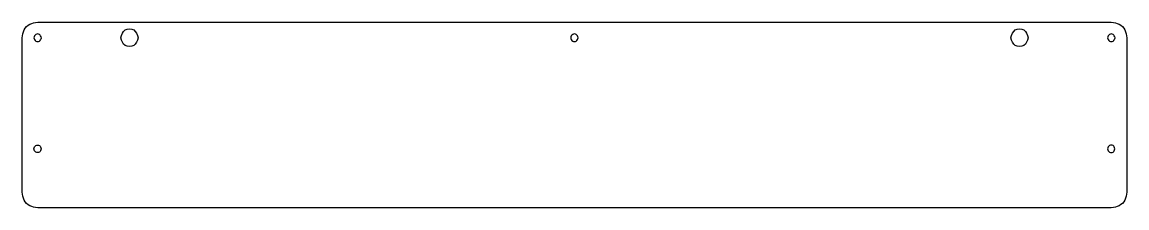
# Model space of a CAD drawing. Header units: millimetres. Extents: x 96 to 380, y 166 to 213.
import ezdxf

# ---------------------------------------------------------------- set-up
doc = ezdxf.new("R2010")
doc.units = ezdxf.units.MM
doc.layers.add('Layer_1', color=7, linetype='CONTINUOUS')

msp = doc.modelspace()

# ---------------------------------------------------------------- linework, layer by layer
at = {"layer": 'Layer_1', "color": 5}
for p, q in [((100.29672, 213.486716), (376.04652, 213.486716)), ((96.296736, 173.86225), (96.296736, 209.486216)), ((101.24662, 209.486636), (101.24662, 209.486636)), ((126.12162, 209.486636), (126.12162, 209.486636)), ((239.12162, 209.486636), (239.12162, 209.486636)), ((354.72162, 209.486636), (354.72162, 209.486636)), ((376.99662, 209.486636), (376.99662, 209.486636)), ((380.04649, 209.486216), (380.04649, 173.86272)), ((101.23584, 181.00354), (101.23584, 181.00354)), ((376.98584, 181.00354), (376.98584, 181.00354)), ((96.296606, 169.85888), (96.296736, 173.86225)), ((380.04649, 173.86272), (380.04662, 169.86188)), ((376.04662, 165.86186), (100.29662, 165.85886))]:
    msp.add_line(p, q, dxfattribs=at)
for points, knots in [([(96.296606, 209.486636), (96.406627, 210.187541), (96.623406, 211.568562), (98.214693, 213.159843), (99.595715, 213.376617), (100.29662, 213.486636)], [0, 0, 0, 0, 2.091441, 4.120851, 6.212292, 6.212292, 6.212292, 6.212292]), ([(376.04662, 213.486636), (376.747523, 213.376615), (378.128542, 213.159837), (379.719821, 211.568557), (379.936599, 210.187539), (380.04662, 209.486636)], [0, 0, 0, 0, 2.091437, 4.120842, 6.212278, 6.212278, 6.212278, 6.212278]), ([(101.24662, 209.486636), (101.133299, 209.146599), (100.913938, 208.488369), (99.713844, 208.488369), (99.156893, 209.486636), (99.713844, 210.484903), (100.913938, 210.484903), (101.133299, 209.826673), (101.24662, 209.486636)], [0, 0, 0, 0, 0.977623, 1.892445, 2.870068, 3.847691, 4.762512, 5.740135, 5.740135, 5.740135, 5.740135]), ([(121.62162, 209.486636), (121.880914, 210.291238), (122.382887, 211.84888), (125.36384, 211.84959), (125.863579, 210.291273), (126.12162, 209.486636)], [0, 0, 0, 0, 2.314906, 4.481468, 6.794515, 6.794515, 6.794515, 6.794515]), ([(239.12162, 209.486636), (239.0083, 209.146602), (238.78894, 208.488376), (237.588856, 208.488376), (237.031909, 209.486636), (237.588856, 210.484896), (238.78894, 210.484896), (239.0083, 209.82667), (239.12162, 209.486636)], [0, 0, 0, 0, 0.977616, 1.892431, 2.870047, 3.847663, 4.762478, 5.740094, 5.740094, 5.740094, 5.740094]), ([(350.22162, 209.486636), (350.480914, 210.291238), (350.982887, 211.84888), (353.96384, 211.84959), (354.463579, 210.291273), (354.72162, 209.486636)], [0, 0, 0, 0, 2.314906, 4.481468, 6.794515, 6.794515, 6.794515, 6.794515]), ([(376.99662, 209.486636), (376.8833, 209.146602), (376.66394, 208.488376), (375.463856, 208.488376), (374.906909, 209.486636), (375.463856, 210.484896), (376.66394, 210.484896), (376.8833, 209.82667), (376.99662, 209.486636)], [0, 0, 0, 0, 0.977616, 1.892431, 2.870047, 3.847663, 4.762478, 5.740094, 5.740094, 5.740094, 5.740094]), ([(126.12162, 209.486636), (125.862326, 208.682034), (125.360353, 207.124392), (122.3794, 207.123682), (121.879661, 208.681999), (121.62162, 209.486636)], [0, 0, 0, 0, 2.314906, 4.481468, 6.794515, 6.794515, 6.794515, 6.794515]), ([(354.72162, 209.486636), (354.462326, 208.682034), (353.960353, 207.124392), (350.9794, 207.123682), (350.479661, 208.681999), (350.22162, 209.486636)], [0, 0, 0, 0, 2.314906, 4.481468, 6.794515, 6.794515, 6.794515, 6.794515]), ([(99.335845, 181.00354), (99.445457, 181.342721), (99.657636, 181.999279), (100.914062, 181.999281), (101.126232, 181.342721), (101.23584, 181.00354)], [0, 0, 0, 0, 0.976143, 1.889537, 2.865673, 2.865673, 2.865673, 2.865673]), ([(376.98584, 181.00354), (376.872521, 180.663504), (376.653162, 180.005278), (375.453074, 180.005278), (374.896129, 181.00354), (375.453074, 182.001802), (376.653162, 182.001802), (376.872521, 181.343576), (376.98584, 181.00354)], [0, 0, 0, 0, 0.977618, 1.892433, 2.870052, 3.84767, 4.762485, 5.740103, 5.740103, 5.740103, 5.740103]), ([(101.23584, 181.00354), (101.126258, 180.664361), (100.914127, 180.007776), (99.657668, 180.007798), (99.445467, 180.664362), (99.335845, 181.00354)], [0, 0, 0, 0, 0.976098, 1.889539, 2.865696, 2.865696, 2.865696, 2.865696]), ([(100.29662, 165.85886), (99.595712, 165.968879), (98.214686, 166.185654), (96.623398, 167.776946), (96.406625, 169.157973), (96.296606, 169.85888)], [0, 0, 0, 0, 2.091448, 4.120864, 6.212311, 6.212311, 6.212311, 6.212311]), ([(380.04662, 169.86188), (379.936602, 169.160973), (379.71983, 167.77995), (378.128549, 166.18866), (376.747526, 165.971881), (376.04662, 165.86186)], [0, 0, 0, 0, 2.091444, 4.120855, 6.212299, 6.212299, 6.212299, 6.212299])]:
    msp.add_open_spline(points, degree=3, knots=knots, dxfattribs=at)

doc.saveas('drawing.dxf')
